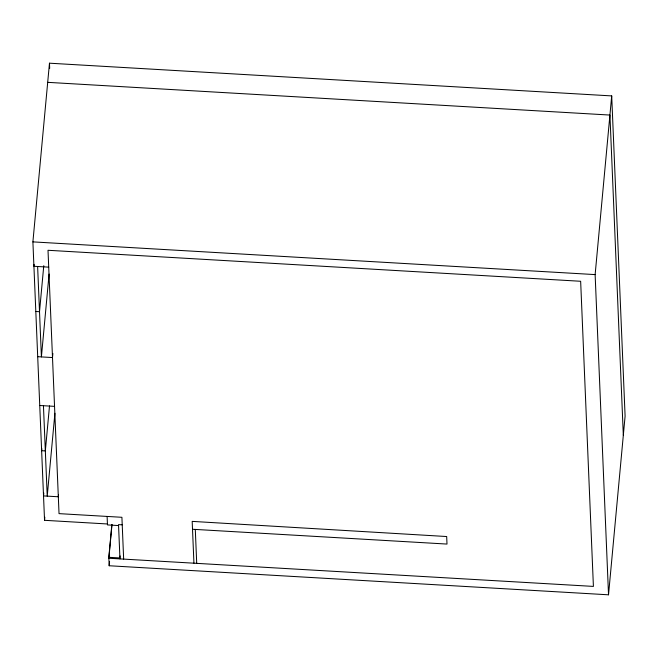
<?xml version="1.0" encoding="UTF-8"?>
<svg xmlns="http://www.w3.org/2000/svg" width="658" height="658" viewBox="0 0 658 658"><rect width="100%" height="100%" fill="white"/><g stroke="black" fill="none" stroke-linecap="round" stroke-linejoin="round"><path stroke-width="0.99" d="M107.427 523.974L44.547 520.313L32.9 241.881L49.473 63.193L611.701 95.912L625.1 416.119L608.527 594.807L109.179 565.748L108.825 557.31L111.844 524.747M34.101 264.368L33.92 266.284L48.717 267.148M43.782 265.668L39.513 311.703L35.812 311.489M49.087 274.049L41.405 356.907L37.621 266.498M41.824 448.657L41.635 450.705L45.336 450.919L49.506 405.904M52.879 353.461L52.5 357.557L37.703 356.694M43.79 493.039L43.527 495.91L58.323 496.774L58.513 494.726M44.547 520.313L44.834 517.246M54.91 413.265L47.228 496.124L43.444 405.715M108.957 557.227L111.992 524.5M109.179 565.748L109.557 561.661M120.11 555.92L119.921 557.951L108.825 557.31M608.527 594.807L595.128 274.6L611.701 95.912M108.858 558.247L593.409 586.41L580.652 281.27L48.009 250.279L59.031 513.635L121.911 517.295L123.655 559.078M47.697 82.34L609.933 115.06L623.323 435.259M32.9 241.881L595.128 274.6M39.743 405.501L54.54 406.356M122.224 524.829L118.522 524.615L119.962 558.897M192.514 529.262L446.996 544.067L446.683 536.533L192.185 521.383L193.937 563.166M118.563 525.561L107.468 524.911L107.114 516.44M195.294 529.419L196.709 563.322M49.473 63.193L49.687 68.325"/></g></svg>
